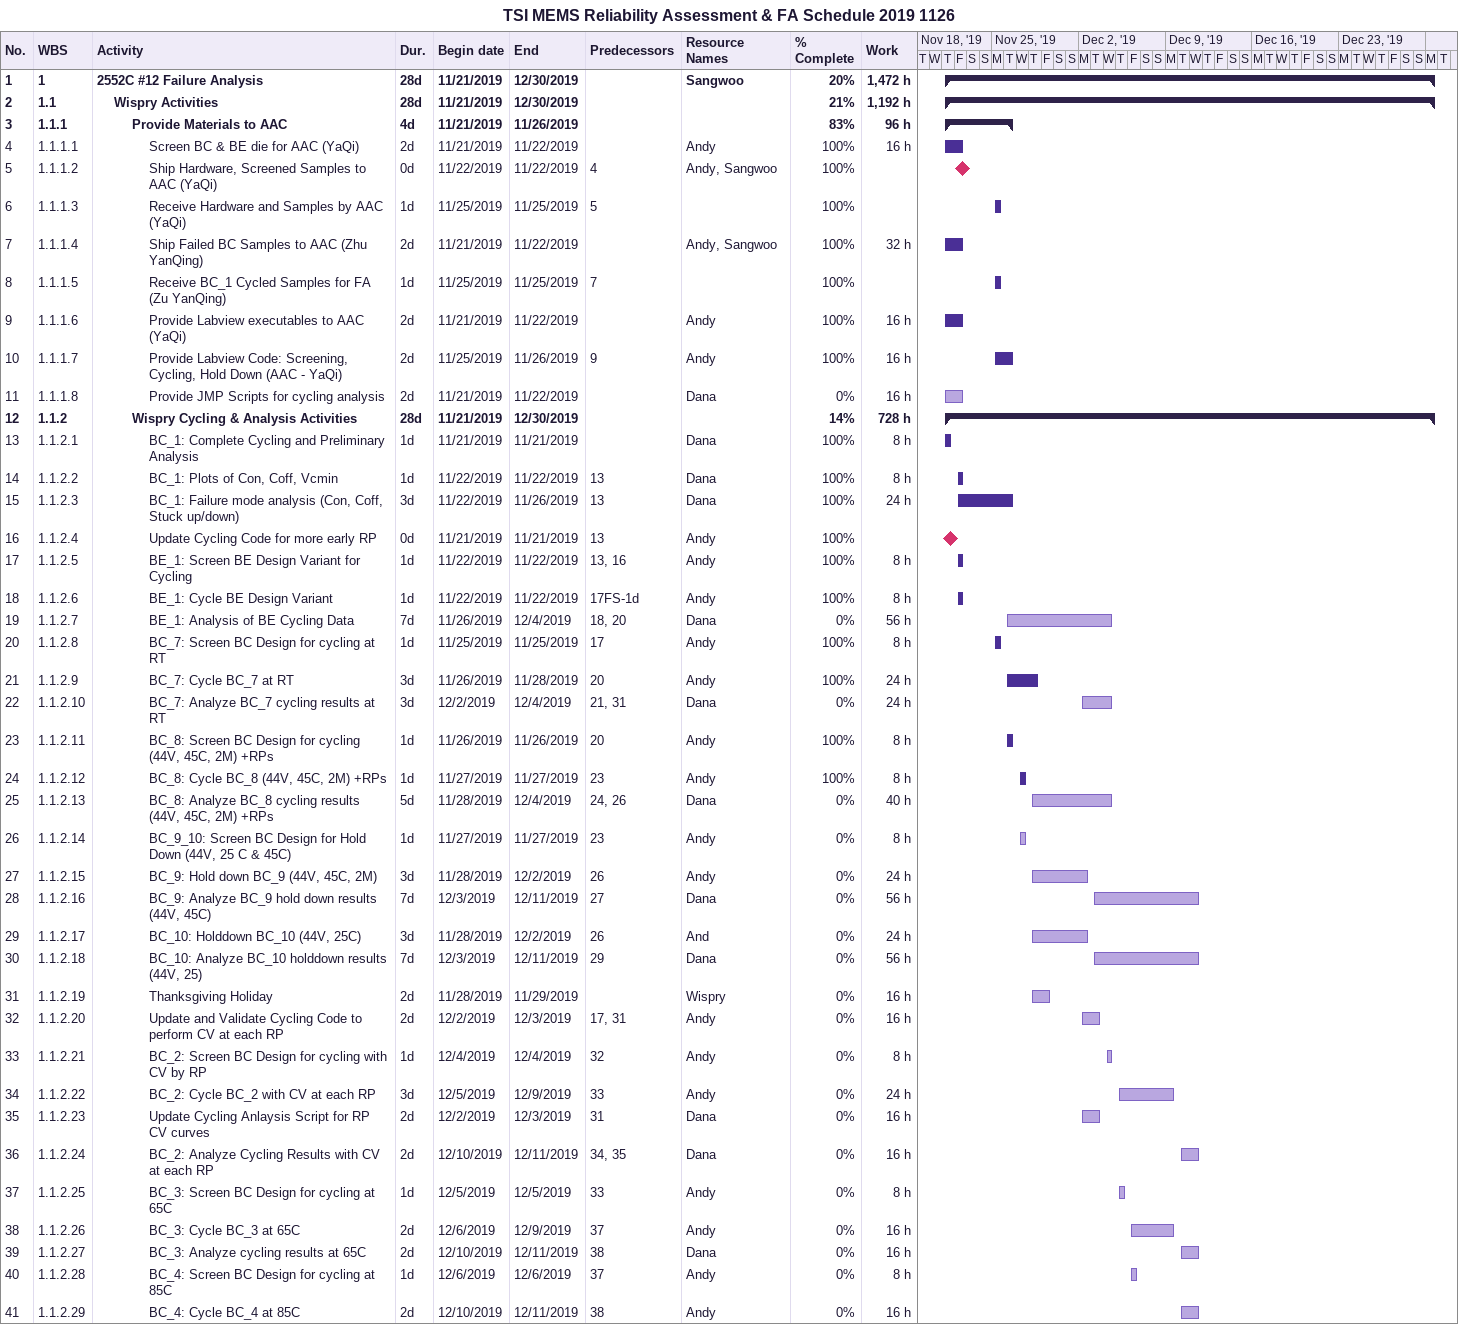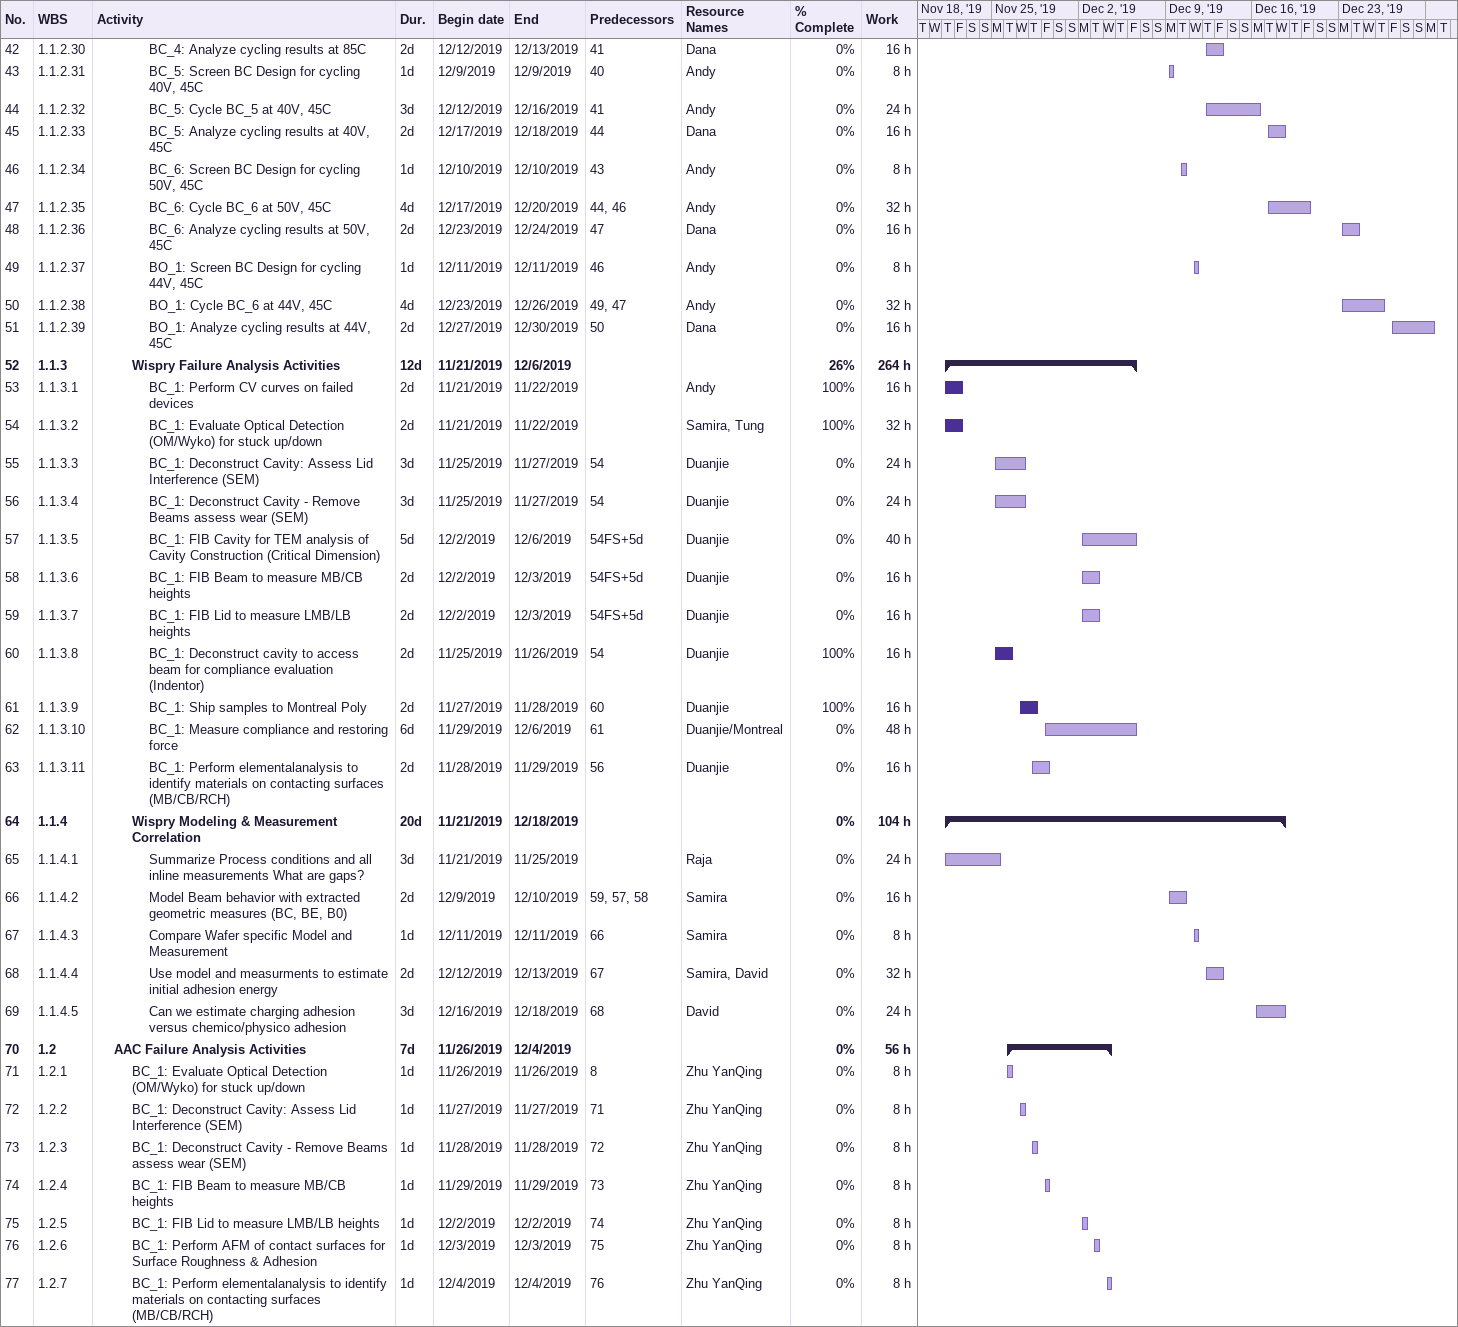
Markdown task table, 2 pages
TSI MEMS Reliability Assessment & FA Schedule 2019 1126

| ID | WBS | Task | Duration | Start | Finish | Predecessors | Resources | % complete | Work (h) |
|---|---|---|---|---|---|---|---|---|---|
| 1 | 1 | **2552C #12 Failure Analysis** | 28d | 2019-11-21 | 2019-12-30 |  | Sangwoo | 20 | 1472 |
| 2 | 1.1 | **Wispry Activities** | 28d | 2019-11-21 | 2019-12-30 |  |  | 21 | 1192 |
| 3 | 1.1.1 | **Provide Materials to AAC** | 4d | 2019-11-21 | 2019-11-26 |  |  | 83 | 96 |
| 4 | 1.1.1.1 | Screen BC & BE die for AAC (YaQi) | 2d | 2019-11-21 | 2019-11-22 |  | Andy | 100 | 16 |
| 5 | 1.1.1.2 | Ship Hardware, Screened Samples to AAC (YaQi) | 0d | 2019-11-22 | 2019-11-22 | 4 | Andy, Sangwoo | 100 |  |
| 6 | 1.1.1.3 | Receive Hardware and Samples by AAC (YaQi) | 1d | 2019-11-25 | 2019-11-25 | 5 |  | 100 |  |
| 7 | 1.1.1.4 | Ship Failed BC Samples to AAC (Zhu YanQing) | 2d | 2019-11-21 | 2019-11-22 |  | Andy, Sangwoo | 100 | 32 |
| 8 | 1.1.1.5 | Receive BC_1 Cycled Samples for FA (Zu YanQing) | 1d | 2019-11-25 | 2019-11-25 | 7 |  | 100 |  |
| 9 | 1.1.1.6 | Provide Labview executables to AAC (YaQi) | 2d | 2019-11-21 | 2019-11-22 |  | Andy | 100 | 16 |
| 10 | 1.1.1.7 | Provide Labview Code: Screening, Cycling, Hold Down (AAC - YaQi) | 2d | 2019-11-25 | 2019-11-26 | 9 | Andy | 100 | 16 |
| 11 | 1.1.1.8 | Provide JMP Scripts for cycling analysis | 2d | 2019-11-21 | 2019-11-22 |  | Dana | 0 | 16 |
| 12 | 1.1.2 | **Wispry Cycling & Analysis Activities** | 28d | 2019-11-21 | 2019-12-30 |  |  | 14 | 728 |
| 13 | 1.1.2.1 | BC_1: Complete Cycling and Preliminary Analysis | 1d | 2019-11-21 | 2019-11-21 |  | Dana | 100 | 8 |
| 14 | 1.1.2.2 | BC_1: Plots of Con, Coff, Vcmin | 1d | 2019-11-22 | 2019-11-22 | 13 | Dana | 100 | 8 |
| 15 | 1.1.2.3 | BC_1: Failure mode analysis (Con, Coff, Stuck up/down) | 3d | 2019-11-22 | 2019-11-26 | 13 | Dana | 100 | 24 |
| 16 | 1.1.2.4 | Update Cycling Code for more early RP | 0d | 2019-11-21 | 2019-11-21 | 13 | Andy | 100 |  |
| 17 | 1.1.2.5 | BE_1: Screen BE Design Variant for Cycling | 1d | 2019-11-22 | 2019-11-22 | 13, 16 | Andy | 100 | 8 |
| 18 | 1.1.2.6 | BE_1: Cycle BE Design Variant | 1d | 2019-11-22 | 2019-11-22 | 17FS-1d | Andy | 100 | 8 |
| 19 | 1.1.2.7 | BE_1: Analysis of BE Cycling Data | 7d | 2019-11-26 | 2019-12-04 | 18, 20 | Dana | 0 | 56 |
| 20 | 1.1.2.8 | BC_7: Screen BC Design for cycling at RT | 1d | 2019-11-25 | 2019-11-25 | 17 | Andy | 100 | 8 |
| 21 | 1.1.2.9 | BC_7: Cycle BC_7 at RT | 3d | 2019-11-26 | 2019-11-28 | 20 | Andy | 100 | 24 |
| 22 | 1.1.2.10 | BC_7: Analyze BC_7 cycling results at RT | 3d | 2019-12-02 | 2019-12-04 | 21, 31 | Dana | 0 | 24 |
| 23 | 1.1.2.11 | BC_8: Screen BC Design for cycling (44V, 45C, 2M) +RPs | 1d | 2019-11-26 | 2019-11-26 | 20 | Andy | 100 | 8 |
| 24 | 1.1.2.12 | BC_8: Cycle BC_8 (44V, 45C, 2M) +RPs | 1d | 2019-11-27 | 2019-11-27 | 23 | Andy | 100 | 8 |
| 25 | 1.1.2.13 | BC_8: Analyze BC_8 cycling results (44V, 45C, 2M) +RPs | 5d | 2019-11-28 | 2019-12-04 | 24, 26 | Dana | 0 | 40 |
| 26 | 1.1.2.14 | BC_9_10: Screen BC Design for Hold Down (44V, 25 C & 45C) | 1d | 2019-11-27 | 2019-11-27 | 23 | Andy | 0 | 8 |
| 27 | 1.1.2.15 | BC_9: Hold down BC_9 (44V, 45C, 2M) | 3d | 2019-11-28 | 2019-12-02 | 26 | Andy | 0 | 24 |
| 28 | 1.1.2.16 | BC_9: Analyze BC_9 hold down results (44V, 45C) | 7d | 2019-12-03 | 2019-12-11 | 27 | Dana | 0 | 56 |
| 29 | 1.1.2.17 | BC_10: Holddown BC_10 (44V, 25C) | 3d | 2019-11-28 | 2019-12-02 | 26 | And | 0 | 24 |
| 30 | 1.1.2.18 | BC_10: Analyze BC_10 holddown results (44V, 25) | 7d | 2019-12-03 | 2019-12-11 | 29 | Dana | 0 | 56 |
| 31 | 1.1.2.19 | Thanksgiving Holiday | 2d | 2019-11-28 | 2019-11-29 |  | Wispry | 0 | 16 |
| 32 | 1.1.2.20 | Update and Validate Cycling Code to perform CV at each RP | 2d | 2019-12-02 | 2019-12-03 | 17, 31 | Andy | 0 | 16 |
| 33 | 1.1.2.21 | BC_2: Screen BC Design for cycling with CV by RP | 1d | 2019-12-04 | 2019-12-04 | 32 | Andy | 0 | 8 |
| 34 | 1.1.2.22 | BC_2: Cycle BC_2 with CV at each RP | 3d | 2019-12-05 | 2019-12-09 | 33 | Andy | 0 | 24 |
| 35 | 1.1.2.23 | Update Cycling Anlaysis Script for RP CV curves | 2d | 2019-12-02 | 2019-12-03 | 31 | Dana | 0 | 16 |
| 36 | 1.1.2.24 | BC_2: Analyze Cycling Results with CV at each RP | 2d | 2019-12-10 | 2019-12-11 | 34, 35 | Dana | 0 | 16 |
| 37 | 1.1.2.25 | BC_3: Screen BC Design for cycling at 65C | 1d | 2019-12-05 | 2019-12-05 | 33 | Andy | 0 | 8 |
| 38 | 1.1.2.26 | BC_3: Cycle BC_3 at 65C | 2d | 2019-12-06 | 2019-12-09 | 37 | Andy | 0 | 16 |
| 39 | 1.1.2.27 | BC_3: Analyze cycling results at 65C | 2d | 2019-12-10 | 2019-12-11 | 38 | Dana | 0 | 16 |
| 40 | 1.1.2.28 | BC_4: Screen BC Design for cycling at 85C | 1d | 2019-12-06 | 2019-12-06 | 37 | Andy | 0 | 8 |
| 41 | 1.1.2.29 | BC_4: Cycle BC_4 at 85C | 2d | 2019-12-10 | 2019-12-11 | 38 | Andy | 0 | 16 |
| 42 | 1.1.2.30 | BC_4: Analyze cycling results at 85C | 2d | 2019-12-12 | 2019-12-13 | 41 | Dana | 0 | 16 |
| 43 | 1.1.2.31 | BC_5: Screen BC Design for cycling 40V, 45C | 1d | 2019-12-09 | 2019-12-09 | 40 | Andy | 0 | 8 |
| 44 | 1.1.2.32 | BC_5: Cycle BC_5 at 40V, 45C | 3d | 2019-12-12 | 2019-12-16 | 41 | Andy | 0 | 24 |
| 45 | 1.1.2.33 | BC_5: Analyze cycling results at 40V, 45C | 2d | 2019-12-17 | 2019-12-18 | 44 | Dana | 0 | 16 |
| 46 | 1.1.2.34 | BC_6: Screen BC Design for cycling 50V, 45C | 1d | 2019-12-10 | 2019-12-10 | 43 | Andy | 0 | 8 |
| 47 | 1.1.2.35 | BC_6: Cycle BC_6 at 50V, 45C | 4d | 2019-12-17 | 2019-12-20 | 44, 46 | Andy | 0 | 32 |
| 48 | 1.1.2.36 | BC_6: Analyze cycling results at 50V, 45C | 2d | 2019-12-23 | 2019-12-24 | 47 | Dana | 0 | 16 |
| 49 | 1.1.2.37 | BO_1: Screen BC Design for cycling 44V, 45C | 1d | 2019-12-11 | 2019-12-11 | 46 | Andy | 0 | 8 |
| 50 | 1.1.2.38 | BO_1: Cycle BC_6 at 44V, 45C | 4d | 2019-12-23 | 2019-12-26 | 49, 47 | Andy | 0 | 32 |
| 51 | 1.1.2.39 | BO_1: Analyze cycling results at 44V, 45C | 2d | 2019-12-27 | 2019-12-30 | 50 | Dana | 0 | 16 |
| 52 | 1.1.3 | **Wispry Failure Analysis Activities** | 12d | 2019-11-21 | 2019-12-06 |  |  | 26 | 264 |
| 53 | 1.1.3.1 | BC_1: Perform CV curves on failed devices | 2d | 2019-11-21 | 2019-11-22 |  | Andy | 100 | 16 |
| 54 | 1.1.3.2 | BC_1: Evaluate Optical Detection (OM/Wyko) for stuck up/down | 2d | 2019-11-21 | 2019-11-22 |  | Samira, Tung | 100 | 32 |
| 55 | 1.1.3.3 | BC_1: Deconstruct Cavity: Assess Lid Interference (SEM) | 3d | 2019-11-25 | 2019-11-27 | 54 | Duanjie | 0 | 24 |
| 56 | 1.1.3.4 | BC_1: Deconstruct Cavity - Remove Beams assess wear (SEM) | 3d | 2019-11-25 | 2019-11-27 | 54 | Duanjie | 0 | 24 |
| 57 | 1.1.3.5 | BC_1: FIB Cavity for TEM analysis of Cavity Construction (Critical Dimension) | 5d | 2019-12-02 | 2019-12-06 | 54FS+5d | Duanjie | 0 | 40 |
| 58 | 1.1.3.6 | BC_1: FIB Beam to measure MB/CB heights | 2d | 2019-12-02 | 2019-12-03 | 54FS+5d | Duanjie | 0 | 16 |
| 59 | 1.1.3.7 | BC_1: FIB Lid to measure LMB/LB heights | 2d | 2019-12-02 | 2019-12-03 | 54FS+5d | Duanjie | 0 | 16 |
| 60 | 1.1.3.8 | BC_1: Deconstruct cavity to access beam for compliance evaluation (Indentor) | 2d | 2019-11-25 | 2019-11-26 | 54 | Duanjie | 100 | 16 |
| 61 | 1.1.3.9 | BC_1: Ship samples to Montreal Poly | 2d | 2019-11-27 | 2019-11-28 | 60 | Duanjie | 100 | 16 |
| 62 | 1.1.3.10 | BC_1: Measure compliance and restoring force | 6d | 2019-11-29 | 2019-12-06 | 61 | Duanjie/Montreal | 0 | 48 |
| 63 | 1.1.3.11 | BC_1: Perform elementalanalysis to identify materials on contacting surfaces (MB/CB/RCH) | 2d | 2019-11-28 | 2019-11-29 | 56 | Duanjie | 0 | 16 |
| 64 | 1.1.4 | **Wispry Modeling & Measurement Correlation** | 20d | 2019-11-21 | 2019-12-18 |  |  | 0 | 104 |
| 65 | 1.1.4.1 | Summarize Process conditions and all inline measurements What are gaps? | 3d | 2019-11-21 | 2019-11-25 |  | Raja | 0 | 24 |
| 66 | 1.1.4.2 | Model Beam behavior with extracted geometric measures (BC, BE, B0) | 2d | 2019-12-09 | 2019-12-10 | 59, 57, 58 | Samira | 0 | 16 |
| 67 | 1.1.4.3 | Compare Wafer specific Model and Measurement | 1d | 2019-12-11 | 2019-12-11 | 66 | Samira | 0 | 8 |
| 68 | 1.1.4.4 | Use model and measurments to estimate initial adhesion energy | 2d | 2019-12-12 | 2019-12-13 | 67 | Samira, David | 0 | 32 |
| 69 | 1.1.4.5 | Can we estimate charging adhesion versus chemico/physico adhesion | 3d | 2019-12-16 | 2019-12-18 | 68 | David | 0 | 24 |
| 70 | 1.2 | **AAC Failure Analysis Activities** | 7d | 2019-11-26 | 2019-12-04 |  |  | 0 | 56 |
| 71 | 1.2.1 | BC_1: Evaluate Optical Detection (OM/Wyko) for stuck up/down | 1d | 2019-11-26 | 2019-11-26 | 8 | Zhu YanQing | 0 | 8 |
| 72 | 1.2.2 | BC_1: Deconstruct Cavity: Assess Lid Interference (SEM) | 1d | 2019-11-27 | 2019-11-27 | 71 | Zhu YanQing | 0 | 8 |
| 73 | 1.2.3 | BC_1: Deconstruct Cavity - Remove Beams assess wear (SEM) | 1d | 2019-11-28 | 2019-11-28 | 72 | Zhu YanQing | 0 | 8 |
| 74 | 1.2.4 | BC_1: FIB Beam to measure MB/CB heights | 1d | 2019-11-29 | 2019-11-29 | 73 | Zhu YanQing | 0 | 8 |
| 75 | 1.2.5 | BC_1: FIB Lid to measure LMB/LB heights | 1d | 2019-12-02 | 2019-12-02 | 74 | Zhu YanQing | 0 | 8 |
| 76 | 1.2.6 | BC_1: Perform AFM of contact surfaces for Surface Roughness & Adhesion | 1d | 2019-12-03 | 2019-12-03 | 75 | Zhu YanQing | 0 | 8 |
| 77 | 1.2.7 | BC_1: Perform elementalanalysis to identify materials on contacting surfaces (MB/CB/RCH) | 1d | 2019-12-04 | 2019-12-04 | 76 | Zhu YanQing | 0 | 8 |
